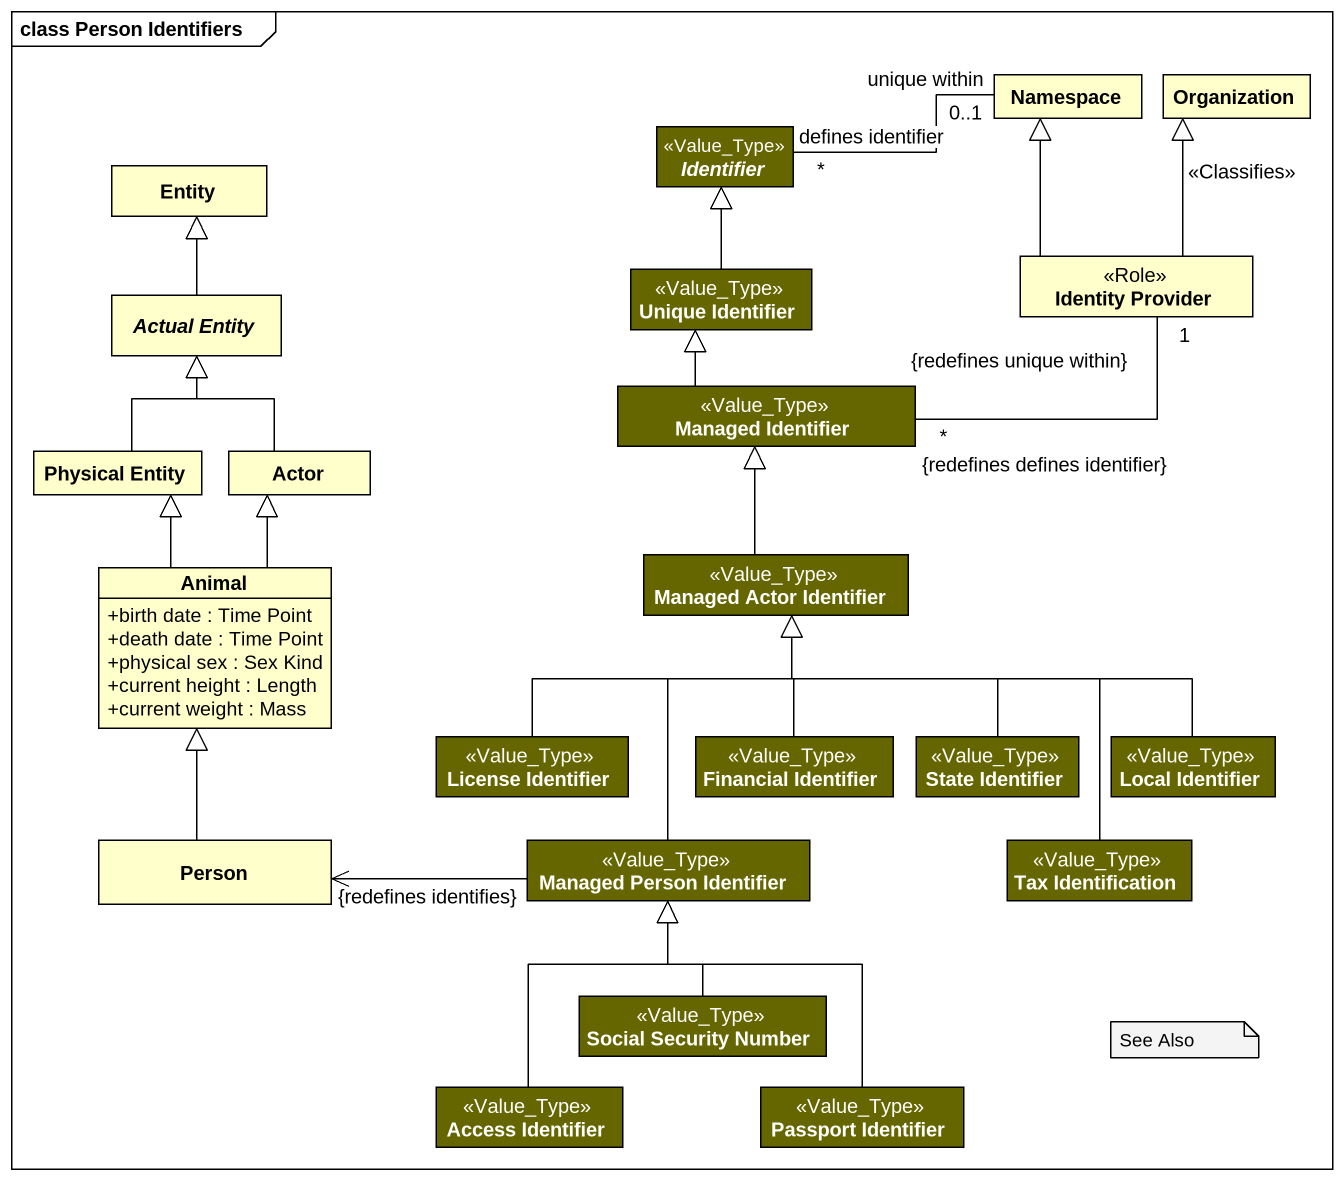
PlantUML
@startuml
mainframe class Person Identifiers
hide circle
hide empty members
skinparam classAttributeIconSize 0
class "Namespace" as Namespace_
class Organization
abstract class Identifier <<Value_Type>> #666600
class "Entity" as Entity_
abstract class "Actual Entity" as Actual_Entity
class "Unique Identifier" as Unique_Identifier <<Value_Type>> #666600
class "Identity Provider" as Identity_Provider <<Role>>
class "Managed Identifier" as Managed_Identifier <<Value_Type>> #666600
class "Physical Entity" as Physical_Entity
class "Actor" as Actor_
class Animal {
  +birth date : Time Point
  +death date : Time Point
  +physical sex : Sex Kind
  +current height : Length
  +current weight : Mass
}
class "Managed Actor Identifier" as Managed_Actor_Identifier <<Value_Type>> #666600
class "License Identifier" as License_Identifier <<Value_Type>> #666600
class "Financial Identifier" as Financial_Identifier <<Value_Type>> #666600
class "State Identifier" as State_Identifier <<Value_Type>> #666600
class "Local Identifier" as Local_Identifier <<Value_Type>> #666600
class "Person" as Person_
class "Managed Person Identifier" as Managed_Person_Identifier <<Value_Type>> #666600
class "Tax Identification" as Tax_Identification <<Value_Type>> #666600
class "Social Security Number" as Social_Security_Number <<Value_Type>> #666600
class "Access Identifier" as Access_Identifier <<Value_Type>> #666600
class "Passport Identifier" as Passport_Identifier <<Value_Type>> #666600
Identifier "defines identifier\n*" -right- "unique within\n0..1" Namespace_
Actual_Entity -up-|> Entity_
Unique_Identifier -up-|> Identifier
Identity_Provider -up-|> Namespace_
Identity_Provider -up-|> Organization : <<Classifies>>
Identity_Provider "{redefines unique within}\n1" -left- "{redefines defines identifier}\n*" Managed_Identifier
Managed_Identifier -up-|> Unique_Identifier
Physical_Entity -up-|> Actual_Entity
Actor_ -up-|> Actual_Entity
Animal -up-|> Physical_Entity
Animal -up-|> Actor_
Managed_Actor_Identifier -up-|> Managed_Identifier
License_Identifier -up-|> Managed_Actor_Identifier
Financial_Identifier -up-|> Managed_Actor_Identifier
State_Identifier -up-|> Managed_Actor_Identifier
Local_Identifier -left-|> Managed_Actor_Identifier
Person_ -up-|> Animal
Managed_Person_Identifier -up-|> Managed_Actor_Identifier
Managed_Person_Identifier -left-> "{redefines identifies}" Person_
Tax_Identification -up-|> Managed_Actor_Identifier
Social_Security_Number -up-|> Managed_Person_Identifier
Access_Identifier -up-|> Managed_Person_Identifier
Passport_Identifier -up-|> Managed_Person_Identifier
note as N1
  See Also
end note
@enduml
